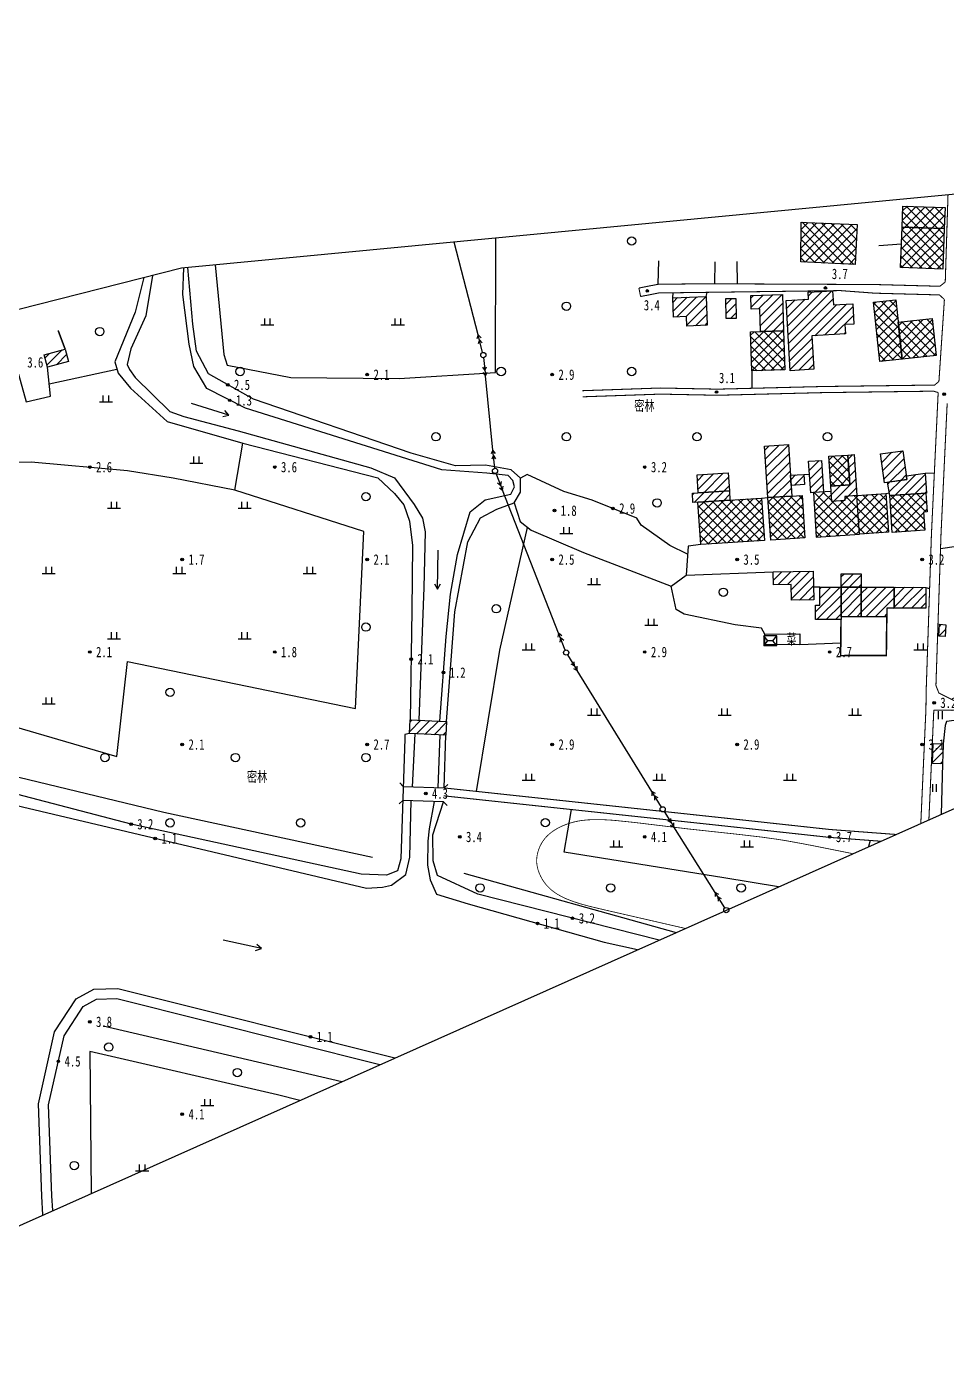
# Model space of a CAD drawing. Header units: metres. Extents: x 494039 to 619385, y 3351420 to 3402703.
# Drawn here: x 539458 to 539810, y 3374122 to 3374634 of the extents above; entities that cross this region are included whole.
import ezdxf
from ezdxf.enums import TextEntityAlignment as Align

# ---------------------------------------------------------------- set-up
doc = ezdxf.new("R2010")
doc.units = ezdxf.units.M
for name, pattern in [('2430', [0]), ('4410a', [0]), ('8521', [0]), ('9376', [0]), ('9610', [0])]:
    doc.linetypes.add(name, pattern=pattern)
for name, color, linetype in [('210100', 130, 'Continuous'), ('261301', 141, 'Continuous'), ('310300', 8, 'Continuous'), ('310500', 8, 'Continuous'), ('330400', 8, 'Continuous'), ('380201', 8, '2430'), ('420500', 8, 'Continuous'), ('430300', 8, 'Continuous'), ('440100', 8, 'Continuous'), ('510301', 8, 'Continuous'), ('541000', 8, 'Continuous'), ('720100', 8, 'Continuous'), ('760201', 8, '8521'), ('810100', 8, '9610'), ('810302', 8, 'Continuous'), ('810501', 8, 'Continuous'), ('810510', 8, 'Continuous'), ('810600', 8, 'Continuous'), ('范围线', 8, 'Continuous')]:
    doc.layers.add(name, color=color, linetype=linetype)
doc.layers.add('710101', color=8, linetype='Continuous', lineweight=0)
pattern_1 = [(45, (0, 0), (-1.767766953, 1.767766953), []), (135, (0, 0), (-1.767766953, -1.767766953), [])]
pattern_2 = [(45, (0, 0), (-1.767766953, 1.767766953), [])]

# ---------------------------------------------------------------- blocks, each defined once
blk = doc.blocks.new('gc170')
at = {"linetype": 'Continuous'}
blk.add_circle((0, 0), 0.5, dxfattribs=at)
blk = doc.blocks.new('gu')
at = {"flags": 128}
for points in [[(3.75, 0), (-3.75, 0)], [(2.71, -0.6), (3.75, 0), (3.75, 0), (2.71, 0.6)]]:
    blk.add_lwpolyline(points, dxfattribs=at)
blk = doc.blocks.new('p_point')
for radius in [0.25, 0.2, 0.15, 0.1, 0.05]:
    blk.add_circle((0, 0), radius)
blk.add_point((0, 0))
blk = doc.blocks.new('vm')
at = {"linetype": 'Continuous'}
for p, q in [((1.25, 0), (-1.25, 0)), ((-0.5, 0), (-0.5, 1.3)), ((0.5, 1.3), (0.5, 0))]:
    blk.add_line(p, q, dxfattribs=at)
blk = doc.blocks.new('ve')
at = {"color": 0, "linetype": 'Continuous'}
for p, q in [((-0.4, 1.5), (-0.4, 0)), ((0.4, 0), (0.4, 1.5))]:
    blk.add_line(p, q, dxfattribs=at)
blk = doc.blocks.new('v1')
blk.add_circle((0, 0), 0.8)
blk = doc.blocks.new('gc013a')
at = {"linetype": 'Continuous'}
blk.add_line((0.5, 0), (4, 0), dxfattribs=at)
at = {"linetype": 'Continuous', "flags": 128}
for points in [[(2.31, -0.4), (3, 0), (2.31, 0.4)], [(3.31, -0.4), (4, 0), (3.31, 0.4)]]:
    blk.add_lwpolyline(points, dxfattribs=at)
blk = doc.blocks.new('mf')
for p, q in [((1.25, 0.95), (-1.25, 0.95)), ((-1.25, 0.95), (-1.25, -0.95)), ((0.5, 0), (-0.5, 0)), ((1.25, -0.95), (1.25, 0.95)), ((-1.25, -0.95), (1.25, -0.95))]:
    blk.add_line(p, q)
at = {"flags": 128}
for points in [[(-1.25, -0.95), (-0.5, 0), (-1.25, 0.95)], [(1.25, -0.95), (0.5, 0), (1.25, 0.95)]]:
    blk.add_lwpolyline(points, dxfattribs=at)
blk = doc.blocks.new('1-3&1-4')
at = {"layer": '310300', "linetype": 'Continuous'}
h = blk.add_hatch(dxfattribs=at)
h.set_pattern_fill('ANSI31', color=8, scale=20, style=0)
h.set_pattern_definition(pattern_2)
h.paths.add_polyline_path([(539717.9112, 3374530.2095), (539718.3104, 3374519.1987), (539710.4933, 3374518.9153), (539710.3617, 3374522.546), (539705.3902, 3374522.3658), (539705.1226, 3374529.7459)])
h = blk.add_hatch(dxfattribs=at)
h.set_pattern_fill('ANSI31', color=8, scale=20, style=0)
h.set_pattern_definition(pattern_2)
h.paths.add_polyline_path([(539738.7213, 3374516.8047), (539738.4542, 3374525.5168), (539735.117, 3374525.4145), (539734.9569, 3374530.6345), (539747.119, 3374531.0075), (539747.5463, 3374517.0754)])
h = blk.add_hatch(dxfattribs=at)
h.set_pattern_fill('ANSI31', color=8, scale=20, style=0)
h.set_pattern_definition(pattern_2)
h.paths.add_polyline_path([(539748.4792, 3374528.7507), (539757.0623, 3374529.2414), (539756.9127, 3374531.8574), (539766.3124, 3374532.3948), (539766.6177, 3374527.0543), (539773.9923, 3374527.4759), (539774.4395, 3374519.6519), (539770.9908, 3374519.4548), (539771.1964, 3374515.8577), (539758.3898, 3374515.1255), (539759.1222, 3374502.3152), (539750.0203, 3374501.7948)])
h = blk.add_hatch(dxfattribs=at)
h.set_pattern_fill('ANSI31', color=8, scale=20, style=0)
h.set_pattern_definition(pattern_2)
h.paths.add_polyline_path([(539729.3254, 3374521.8514), (539725.4778, 3374521.8028), (539725.3817, 3374529.4124), (539729.2292, 3374529.461)])
h = blk.add_hatch(dxfattribs=at)
h.set_pattern_fill('ANSI31', color=8, scale=20, style=0)
h.set_pattern_definition(pattern_2)
h.paths.add_polyline_path([(539472.3192, 3374510.0608), (539473.5991, 3374505.3621), (539465.569, 3374503.1746), (539464.2891, 3374507.8733)])
h = blk.add_hatch(dxfattribs=at)
h.set_pattern_fill('ANSI31', color=8, scale=20, style=0)
h.set_pattern_definition(pattern_2)
h.paths.add_polyline_path([(539741.5062, 3374453.1643), (539740.209, 3374472.9115), (539749.3616, 3374473.5128), (539750.6588, 3374453.7656)])
h = blk.add_hatch(dxfattribs=at)
h.set_pattern_fill('ANSI31', color=8, scale=20, style=0)
h.set_pattern_definition(pattern_2)
h.paths.add_polyline_path([(539770.9336, 3374453.6423), (539771.0403, 3374452.0188), (539766.02, 3374451.6891), (539765.6313, 3374457.6054), (539772.8465, 3374458.0793), (539772.0983, 3374469.4684), (539774.6028, 3374469.6329), (539775.6329, 3374453.951)])
h = blk.add_hatch(dxfattribs=at)
h.set_pattern_fill('ANSI31', color=8, scale=20, style=0)
h.set_pattern_definition(pattern_2)
h.paths.add_polyline_path([(539784.6738, 3374469.9088), (539793.2142, 3374471.0881), (539794.7386, 3374460.0486), (539786.1982, 3374458.8693)])
h = blk.add_hatch(dxfattribs=at)
h.set_pattern_fill('ANSI31', color=8, scale=20, style=0)
h.set_pattern_definition(pattern_2)
h.paths.add_polyline_path([(539757.903, 3374454.9874), (539757.1073, 3374467.0993), (539761.9807, 3374467.4194), (539762.7763, 3374455.3075)])
h = blk.add_hatch(dxfattribs=at)
h.set_pattern_fill('ANSI31', color=8, scale=20, style=0)
h.set_pattern_definition(pattern_2)
h.paths.add_polyline_path([(539714.8314, 3374454.9686), (539714.3806, 3374461.8313), (539726.3027, 3374462.6144), (539726.7535, 3374455.7517)])
h = blk.add_hatch(dxfattribs=at)
h.set_pattern_fill('ANSI31', color=8, scale=20, style=0)
h.set_pattern_definition(pattern_2)
h.paths.add_polyline_path([(539750.1356, 3374461.7299), (539755.3143, 3374462.07), (539755.5702, 3374458.1756), (539750.3914, 3374457.8354)])
h = blk.add_hatch(dxfattribs=at)
h.set_pattern_fill('ANSI31', color=8, scale=20, style=0)
h.set_pattern_definition(pattern_2)
h.paths.add_polyline_path([(539788.2303, 3374453.9468), (539787.3719, 3374459.0314), (539794.7386, 3374460.0486), (539794.5423, 3374461.4701), (539801.7739, 3374462.5349), (539802.2774, 3374454.8696)])
h = blk.add_hatch(dxfattribs=at)
h.set_pattern_fill('ANSI31', color=8, scale=20, style=0)
h.set_pattern_definition(pattern_2)
h.paths.add_polyline_path([(539712.8186, 3374451.2799), (539712.586, 3374454.8211), (539726.7535, 3374455.7517), (539726.9861, 3374452.2105)])
h = blk.add_hatch(dxfattribs=at)
h.set_pattern_fill('ANSI31', color=8, scale=20, style=0)
h.set_pattern_definition(pattern_2)
h.paths.add_polyline_path([(539758.9009, 3374425.0056), (539759.132, 3374413.9964), (539750.56, 3374413.8165), (539750.4318, 3374419.925), (539743.6459, 3374419.7826), (539743.5431, 3374424.6832)])
h = blk.add_hatch(dxfattribs=at)
h.set_pattern_fill('ANSI31', color=8, scale=20, style=0)
h.set_pattern_definition(pattern_2)
h.paths.add_polyline_path([(539769.5358, 3374418.8018), (539769.5405, 3374424.0043), (539777.2992, 3374423.9973), (539777.2945, 3374418.7948)])
h = blk.add_hatch(dxfattribs=at)
h.set_pattern_fill('ANSI31', color=8, scale=20, style=0)
h.set_pattern_definition(pattern_2)
h.paths.add_polyline_path([(539769.5247, 3374406.3983), (539759.7114, 3374406.4071), (539759.7164, 3374411.9286), (539761.4465, 3374411.927), (539761.4527, 3374418.8091), (539769.5358, 3374418.8018)])
h = blk.add_hatch(dxfattribs=at)
h.set_pattern_fill('ANSI31', color=8, scale=20, style=0)
h.set_pattern_definition(pattern_2)
h.paths.add_polyline_path([(539777.2945, 3374418.7948), (539777.2843, 3374407.5015), (539769.5257, 3374407.5085), (539769.5358, 3374418.8018)])
h = blk.add_hatch(dxfattribs=at)
h.set_pattern_fill('ANSI31', color=8, scale=20, style=0)
h.set_pattern_definition(pattern_2)
h.paths.add_polyline_path([(539777.2945, 3374418.7948), (539789.8488, 3374418.7835), (539789.8416, 3374410.7861), (539787.0592, 3374410.7886), (539787.0563, 3374407.4927), (539777.2843, 3374407.5015)])
h = blk.add_hatch(dxfattribs=at)
h.set_pattern_fill('ANSI31', color=8, scale=20, style=0)
h.set_pattern_definition(pattern_2)
h.paths.add_polyline_path([(539789.8488, 3374418.7835), (539802.0588, 3374418.7725), (539802.0515, 3374410.7751), (539789.8416, 3374410.7861)])
h = blk.add_hatch(dxfattribs=at)
h.set_pattern_fill('ANSI31', color=8, scale=20, style=0)
h.set_pattern_definition(pattern_2)
h.paths.add_polyline_path([(539807.2279, 3374404.5981), (539809.7125, 3374404.4477), (539809.4361, 3374399.8836), (539806.9516, 3374400.0341)])
h = blk.add_hatch(dxfattribs=at)
h.set_pattern_fill('ANSI31', color=8, scale=20, style=0)
h.set_pattern_definition(pattern_2)
h.paths.add_polyline_path([(539618.4397, 3374367.3645), (539618.1775, 3374362.0862), (539604.2613, 3374362.7773), (539604.5234, 3374368.0556)])
h = blk.add_hatch(dxfattribs=at)
h.set_pattern_fill('ANSI31', color=8, scale=20, style=0)
h.set_pattern_definition(pattern_2)
h.paths.add_polyline_path([(539804.798, 3374358.9152), (539808.6439, 3374358.7733), (539808.3603, 3374351.0869), (539804.5144, 3374351.2288)])
at = {"layer": '310500', "linetype": 'Continuous'}
h = blk.add_hatch(dxfattribs=at)
h.set_pattern_fill('ANSI37', color=8, scale=20, style=0)
h.set_pattern_definition(pattern_1)
h.paths.add_polyline_path([(539809.3516, 3374564.307), (539809.0658, 3374556.277), (539792.9129, 3374556.8519), (539793.1988, 3374564.882)])
h = blk.add_hatch(dxfattribs=at)
h.set_pattern_fill('ANSI37', color=8, scale=20, style=0)
h.set_pattern_definition(pattern_1)
h.paths.add_polyline_path([(539775.6943, 3374557.7521), (539775.0005, 3374542.4696), (539754.1625, 3374543.4525), (539754.2258, 3374558.6855), (539756.2423, 3374558.6011)])
h = blk.add_hatch(dxfattribs=at)
h.set_pattern_fill('ANSI37', color=8, scale=20, style=0)
h.set_pattern_definition(pattern_1)
h.paths.add_polyline_path([(539809.0658, 3374556.277), (539808.5128, 3374540.7424), (539792.36, 3374541.3174), (539792.9129, 3374556.8519)])
h = blk.add_hatch(dxfattribs=at)
h.set_pattern_fill('ANSI37', color=8, scale=20, style=0)
h.set_pattern_definition(pattern_1)
h.paths.add_polyline_path([(539781.9307, 3374528.0445), (539790.5355, 3374528.967), (539792.9748, 3374506.213), (539784.3701, 3374505.2906)])
h = blk.add_hatch(dxfattribs=at)
h.set_pattern_fill('ANSI37', color=8, scale=20, style=0)
h.set_pattern_definition(pattern_1)
h.paths.add_polyline_path([(539791.4561, 3374520.3799), (539804.4285, 3374521.7706), (539805.9473, 3374507.6037), (539792.9748, 3374506.213)])
h = blk.add_hatch(dxfattribs=at)
h.set_pattern_fill('ANSI37', color=8, scale=20, style=0)
h.set_pattern_definition(pattern_1)
h.paths.add_polyline_path([(539734.8533, 3374516.6861), (539747.5463, 3374517.0754), (539748.0064, 3374502.0715), (539735.3134, 3374501.6822)])
h = blk.add_hatch(dxfattribs=at)
h.set_pattern_fill('ANSI37', color=8, scale=20, style=0)
h.set_pattern_definition(pattern_1)
h.paths.add_polyline_path([(539764.8832, 3374468.9944), (539772.0983, 3374469.4684), (539772.8465, 3374458.0793), (539765.6313, 3374457.6054)])
h = blk.add_hatch(dxfattribs=at)
h.set_pattern_fill('ANSI37', color=8, scale=20, style=0)
h.set_pattern_definition(pattern_1)
h.paths.add_polyline_path([(539739.0919, 3374453.0057), (539740.1604, 3374436.7396), (539715.7677, 3374435.1372), (539714.6992, 3374451.4034)])
h = blk.add_hatch(dxfattribs=at)
h.set_pattern_fill('ANSI37', color=8, scale=20, style=0)
h.set_pattern_definition(pattern_1)
h.paths.add_polyline_path([(539754.5831, 3374454.0233), (539755.6516, 3374437.7572), (539742.5747, 3374436.8982), (539741.5062, 3374453.1643)])
h = blk.add_hatch(dxfattribs=at)
h.set_pattern_fill('ANSI37', color=8, scale=20, style=0)
h.set_pattern_definition(pattern_1)
h.paths.add_polyline_path([(539776.6062, 3374439.1337), (539775.6329, 3374453.951), (539770.9336, 3374453.6423), (539771.0403, 3374452.0188), (539766.02, 3374451.6891), (539765.7693, 3374455.5041), (539758.9438, 3374455.0557), (539760.0611, 3374438.0468)])
h = blk.add_hatch(dxfattribs=at)
h.set_pattern_fill('ANSI37', color=8, scale=20, style=0)
h.set_pattern_definition(pattern_1)
h.paths.add_polyline_path([(539775.6329, 3374453.951), (539786.707, 3374454.6784), (539787.6804, 3374439.8611), (539776.6062, 3374439.1337)])
h = blk.add_hatch(dxfattribs=at)
h.set_pattern_fill('ANSI37', color=8, scale=20, style=0)
h.set_pattern_definition(pattern_1)
h.paths.add_polyline_path([(539788.2303, 3374453.9468), (539802.0307, 3374454.8534), (539802.5011, 3374447.6936), (539801.1571, 3374447.6053), (539801.6157, 3374440.6231), (539789.1593, 3374439.8048)])
at = {"layer": '210100', "color": 141, "linetype": 'Continuous', "flags": 128}
for points in [[(539615.848, 3374367.4932), (539618.2175, 3374399.9732), (539619.955, 3374416.126), (539622.6455, 3374431.3629), (539627.4113, 3374447.765), (539633.2681, 3374452.2561), (539643.0609, 3374454.4516), (539644.4403, 3374457.3079), (539643.8047, 3374459.7288), (539642.0017, 3374461.659), (539633.8028, 3374462.5606), (539616.6303, 3374463.791), (539541.3523, 3374487.4943), (539526.6331, 3374494.9089), (539521.6294, 3374503.3911), (539519.838, 3374511.976), (539517.4507, 3374530.9375), (539517.7564, 3374541.2059)], [(539505.8258, 3374538.3148), (539503.2549, 3374522.7907), (539497.5277, 3374510.2027), (539496.0658, 3374504.1746), (539496.9569, 3374502.1908), (539499.1181, 3374499.2465), (539512.359, 3374486.179), (539517.7653, 3374484.2698), (539538.5642, 3374478.7255), (539589.4094, 3374464.5137), (539598.4655, 3374460.6955), (539605.9658, 3374450.4636), (539609.2603, 3374445.3205), (539610.1892, 3374440.0199), (539609.6709, 3374418.7248), (539607.7579, 3374367.895)]]:
    blk.add_lwpolyline(points, dxfattribs=at)
for points, elevation in [([(539241.5646, 3374386.3758), (539343.0058, 3374361.3818), (539587.7518, 3374303.4615)], 1.1), ([(539606.2055, 3374362.6808), (539605.2716, 3374342.3284)], 1.4), ([(539615.8137, 3374362.2036), (539615.0356, 3374341.9956)], 1.4), ([(539587.7518, 3374303.4615), (539593.8619, 3374303.878), (539597.3623, 3374304.6463), (539602.8055, 3374308.7314), (539604.3288, 3374315.3383), (539604.8289, 3374337.0324)], 1.5014), ([(539613.7307, 3374336.729), (539611.7181, 3374326.2353), (539611.2685, 3374321.4612), (539611.077, 3374312.3199), (539612.0958, 3374306.7475), (539614.5912, 3374301.192), (539626.6555, 3374297.5491), (539678.7556, 3374282.803), (539691.6178, 3374279.9432)], 1.4), ([(539463.8299, 3374178.2808), (539463.4032, 3374185.4405), (539462.1553, 3374220.8226), (539468.2973, 3374248.4822), (539476.6005, 3374261.09), (539483.2618, 3374264.7867), (539492.4921, 3374265.0972), (539598.5769, 3374238.4187)], 1.1)]:
    blk.add_lwpolyline(points, dxfattribs=dict(at, elevation=elevation))
at = {"layer": '310300', "color": 8, "linetype": 'Continuous', "flags": 128}
for points, elevation in [([(539717.9112, 3374530.2095), (539718.3104, 3374519.1987), (539710.4933, 3374518.9153), (539710.3617, 3374522.546), (539705.3902, 3374522.3658), (539705.1226, 3374529.7459)], 6.2241), ([(539738.7213, 3374516.8047), (539738.4542, 3374525.5168), (539735.117, 3374525.4145), (539734.9569, 3374530.6345), (539747.119, 3374531.0075), (539747.5463, 3374517.0754)], 8.2387), ([(539748.4792, 3374528.7507), (539757.0623, 3374529.2414), (539756.9127, 3374531.8574), (539766.3124, 3374532.3948), (539766.6177, 3374527.0543), (539773.9923, 3374527.4759), (539774.4395, 3374519.6519), (539770.9908, 3374519.4548), (539771.1964, 3374515.8577), (539758.3898, 3374515.1255), (539759.1222, 3374502.3152), (539750.0203, 3374501.7948)], 8.7709), ([(539729.3254, 3374521.8514), (539725.4778, 3374521.8028), (539725.3817, 3374529.4124), (539729.2292, 3374529.461)], 6.4902), ([(539472.3192, 3374510.0608), (539473.5991, 3374505.3621), (539465.569, 3374503.1746), (539464.2891, 3374507.8733)], 5.9032), ([(539741.5062, 3374453.1643), (539740.209, 3374472.9115), (539749.3616, 3374473.5128), (539750.6588, 3374453.7656)], 6.9083), ([(539770.9336, 3374453.6423), (539771.0403, 3374452.0188), (539766.02, 3374451.6891), (539765.6313, 3374457.6054), (539772.8465, 3374458.0793), (539772.0983, 3374469.4684), (539774.6028, 3374469.6329), (539775.6329, 3374453.951)], 7.7826), ([(539784.6738, 3374469.9088), (539793.2142, 3374471.0881), (539794.7386, 3374460.0486), (539786.1982, 3374458.8693)], 8.9229), ([(539757.903, 3374454.9874), (539757.1073, 3374467.0993), (539761.9807, 3374467.4194), (539762.7763, 3374455.3075)], 6.8323), ([(539714.8314, 3374454.9686), (539714.3806, 3374461.8313), (539726.3027, 3374462.6144), (539726.7535, 3374455.7517)], 6.9083), ([(539750.1356, 3374461.7299), (539755.3143, 3374462.07), (539755.5702, 3374458.1756), (539750.3914, 3374457.8354)], 6.9083), ([(539788.2303, 3374453.9468), (539787.3719, 3374459.0314), (539794.7386, 3374460.0486), (539794.5423, 3374461.4701), (539801.7739, 3374462.5349), (539802.2774, 3374454.8696)], 7.7826), ([(539712.8186, 3374451.2799), (539712.586, 3374454.8211), (539726.7535, 3374455.7517), (539726.9861, 3374452.2105)], 6.9083), ([(539758.9009, 3374425.0056), (539759.132, 3374413.9964), (539750.56, 3374413.8165), (539750.4318, 3374419.925), (539743.6459, 3374419.7826), (539743.5431, 3374424.6832)], 6.2491), ([(539769.5358, 3374418.8018), (539769.5405, 3374424.0043), (539777.2992, 3374423.9973), (539777.2945, 3374418.7948)], 6.2491), ([(539769.5247, 3374406.3983), (539759.7114, 3374406.4071), (539759.7164, 3374411.9286), (539761.4465, 3374411.927), (539761.4527, 3374418.8091), (539769.5358, 3374418.8018)], 5.0708), ([(539777.2945, 3374418.7948), (539777.2843, 3374407.5015), (539769.5257, 3374407.5085), (539769.5358, 3374418.8018)], 6.2491), ([(539777.2945, 3374418.7948), (539789.8488, 3374418.7835), (539789.8416, 3374410.7861), (539787.0592, 3374410.7886), (539787.0563, 3374407.4927), (539777.2843, 3374407.5015)], 5.907), ([(539789.8488, 3374418.7835), (539802.0588, 3374418.7725), (539802.0515, 3374410.7751), (539789.8416, 3374410.7861)], 5.907), ([(539807.2279, 3374404.5981), (539809.7125, 3374404.4477), (539809.4361, 3374399.8836), (539806.9516, 3374400.0341)], 4.1201), ([(539618.4397, 3374367.3645), (539618.1775, 3374362.0862), (539604.2613, 3374362.7773), (539604.5234, 3374368.0556)], 9.3243), ([(539804.798, 3374358.9152), (539808.6439, 3374358.7733), (539808.3603, 3374351.0869), (539804.5144, 3374351.2288)], 5.4432)]:
    blk.add_lwpolyline(points, close=True, dxfattribs=dict(at, elevation=elevation))
at = {"layer": '310500', "color": 8, "linetype": 'Continuous', "flags": 128}
for points, elevation in [([(539809.3516, 3374564.307), (539809.0658, 3374556.277), (539792.9129, 3374556.8519), (539793.1988, 3374564.882)], 14.714), ([(539775.6943, 3374557.7521), (539775.0005, 3374542.4696), (539754.1625, 3374543.4525), (539754.2258, 3374558.6855), (539756.2423, 3374558.6011)], 17.1746), ([(539809.0658, 3374556.277), (539808.5128, 3374540.7424), (539792.36, 3374541.3174), (539792.9129, 3374556.8519)], 15.5123), ([(539781.9307, 3374528.0445), (539790.5355, 3374528.967), (539792.9748, 3374506.213), (539784.3701, 3374505.2906)], 14.7419), ([(539791.4561, 3374520.3799), (539804.4285, 3374521.7706), (539805.9473, 3374507.6037), (539792.9748, 3374506.213)], 14.7419), ([(539734.8533, 3374516.6861), (539747.5463, 3374517.0754), (539748.0064, 3374502.0715), (539735.3134, 3374501.6822)], 14.7419), ([(539764.8832, 3374468.9944), (539772.0983, 3374469.4684), (539772.8465, 3374458.0793), (539765.6313, 3374457.6054)], 12.8381), ([(539739.0919, 3374453.0057), (539740.1604, 3374436.7396), (539715.7677, 3374435.1372), (539714.6992, 3374451.4034)], 17.1746), ([(539754.5831, 3374454.0233), (539755.6516, 3374437.7572), (539742.5747, 3374436.8982), (539741.5062, 3374453.1643)], 17.1746), ([(539776.6062, 3374439.1337), (539775.6329, 3374453.951), (539770.9336, 3374453.6423), (539771.0403, 3374452.0188), (539766.02, 3374451.6891), (539765.7693, 3374455.5041), (539758.9438, 3374455.0557), (539760.0611, 3374438.0468)], 16.1407), ([(539775.6329, 3374453.951), (539786.707, 3374454.6784), (539787.6804, 3374439.8611), (539776.6062, 3374439.1337)], 16.384), ([(539788.2303, 3374453.9468), (539802.0307, 3374454.8534), (539802.5011, 3374447.6936), (539801.1571, 3374447.6053), (539801.6157, 3374440.6231), (539789.1593, 3374439.8048)], 18.3302)]:
    blk.add_lwpolyline(points, close=True, dxfattribs=dict(at, elevation=elevation))
at = {"layer": '330400', "color": 8, "linetype": 'Continuous', "elevation": 3.4363, "flags": 128}
blk.add_lwpolyline([(539753.7538, 3374400.9326), (539753.7774, 3374396.8836), (539740.3144, 3374396.8051), (539740.2908, 3374400.8542)], close=True, dxfattribs=at)
at = {"layer": '380201', "color": 8, "linetype": '2430', "const_width": 0.6, "flags": 128}
for points, elevation in [([(539472.3192, 3374510.0608), (539469.6376, 3374517.1944)], 5.9412), ([(539769.5247, 3374406.3983), (539769.3664, 3374392.6025), (539786.8684, 3374392.6944), (539787.0563, 3374407.4927)], 4.5766)]:
    blk.add_lwpolyline(points, dxfattribs=dict(at, elevation=elevation))
at = {"layer": '420500', "color": 8, "linetype": 'Continuous', "const_width": 0.4, "flags": 128}
for points in [[(539810.5037, 3374569.2475), (539809.4502, 3374535.762)], [(539809.4502, 3374535.762), (539807.3778, 3374534.1414), (539782.5935, 3374534.808), (539717.0403, 3374535.1109), (539699.3679, 3374534.8909), (539692.1122, 3374533.4713)], [(539809.1242, 3374529.0699), (539807.2277, 3374530.8256), (539782.5412, 3374531.4895), (539769.2601, 3374532.4855), (539699.71, 3374531.5762), (539692.7494, 3374530.2144)], [(539806.7338, 3374493.4042), (539804.1636, 3374439.3213), (539802.186, 3374380.5517), (539802.0318, 3374371.7887)], [(539810.1816, 3374489.2628), (539807.8252, 3374439.1736), (539805.8737, 3374381.1768), (539806.9947, 3374378.2817), (539812.8046, 3374375.3817), (539908.6577, 3374382.919), (539921.2875, 3374384.1175)], [(539805.0599, 3374371.7465), (539812.078, 3374371.6487), (539908.9744, 3374379.2681), (539915.5709, 3374379.894)]]:
    blk.add_lwpolyline(points, dxfattribs=at)
for points, elevation in [([(539692.1122, 3374533.4713), (539692.7494, 3374530.2144)], 3.2487), ([(539809.1242, 3374529.0699), (539807.0192, 3374497.6623)], 2.9193)]:
    blk.add_lwpolyline(points, dxfattribs=dict(at, elevation=elevation))
at = {"layer": '430300', "color": 8, "linetype": 'Continuous'}
for p, q in [((539601.8544, 3374342.4449), (539600.4892, 3374343.9065)), ((539617.4447, 3374341.9135), (539618.9063, 3374343.2787)), ((539601.6736, 3374337.1399), (539600.212, 3374335.7747)), ((539617.2638, 3374336.6086), (539618.629, 3374335.147))]:
    blk.add_line(p, q, dxfattribs=at)
at = {"layer": '430300', "color": 8, "linetype": 'Continuous', "flags": 128}
for points in [[(539601.8544, 3374342.4449), (539617.4447, 3374341.9135)], [(539617.2638, 3374336.6086), (539601.6736, 3374337.1399)]]:
    blk.add_lwpolyline(points, dxfattribs=at)
at = {"layer": '440100', "color": 8, "linetype": '4410a', "const_width": 0.4, "flags": 128}
for points in [[(539670.4416, 3374494.1249), (539700.3223, 3374495.1538), (539722.353, 3374494.7175), (539762.5158, 3374495.7291), (539805.3665, 3374496.2886), (539807.0192, 3374497.6623)], [(539800.0852, 3374328.3524), (539802.0318, 3374371.7887)], [(539617.4447, 3374341.9135), (539723.6677, 3374330.5087), (539765.3135, 3374325.9768), (539790.5116, 3374324.0797)]]:
    blk.add_lwpolyline(points, dxfattribs=at)
at = {"layer": '440100', "color": 8, "linetype": 'Continuous', "const_width": 0.4, "flags": 128}
for points in [[(539670.5221, 3374491.7868), (539700.3394, 3374492.8135), (539722.3593, 3374492.3775), (539762.5605, 3374493.39), (539805.0212, 3374493.9444), (539806.7338, 3374493.4042)], [(539803.177, 3374329.7323), (539805.0599, 3374371.7465)], [(539617.3413, 3374338.8802), (539723.3424, 3374327.4992), (539765.036, 3374322.9621), (539784.6917, 3374321.4823)]]:
    blk.add_lwpolyline(points, dxfattribs=at)
at = {"layer": '541000', "color": 8, "linetype": 'Continuous'}
for p, q in [((539630.4962, 3374515.5285), (539621.299, 3374551.1036, 2.5894)), ((539636.1884, 3374471.3607), (539633.305, 3374499.8239)), ((539661.3264, 3374401.2271), (539639.9102, 3374455.9516)), ((539697.0251, 3374340.5306), (539668.4362, 3374386.9649)), ((539721.3042, 3374301.8637), (539705.4862, 3374326.951))]:
    blk.add_line(p, q, dxfattribs=at)
at = {"layer": '710101', "color": 8, "linetype": 'Continuous', "const_width": 0.3, "elevation": 4, "flags": 128}
blk.add_lwpolyline([(539709.8369, 3374288.0744), (539678.9008, 3374295.19), (539673.1134, 3374296.5626), (539669.7748, 3374297.4742), (539666.9798, 3374298.3719), (539664.2825, 3374299.4215), (539662.5582, 3374300.2308), (539660.9091, 3374301.149), (539660.1178, 3374301.6554), (539658.6127, 3374302.778), (539657.9039, 3374303.401), (539656.6612, 3374304.7009), (539655.8676, 3374305.7127), (539655.1486, 3374306.7925), (539654.5123, 3374307.9295), (539653.9678, 3374309.1136), (539653.5253, 3374310.3352), (539653.1963, 3374311.5852), (539652.9937, 3374312.8548), (539652.932, 3374313.8948), (539653.0119, 3374315.3905), (539653.2752, 3374316.8726), (539653.7053, 3374318.3219), (539654.2882, 3374319.719), (539654.8186, 3374320.7204), (539655.4245, 3374321.6719), (539656.1681, 3374322.6421), (539656.945, 3374323.4877), (539657.7862, 3374324.2675), (539658.6839, 3374324.9857), (539660.1216, 3374325.9553), (539660.8756, 3374326.3943), (539662.4412, 3374327.1855), (539664.0682, 3374327.8656), (539665.7394, 3374328.4381), (539667.4383, 3374328.9038), (539668.9297, 3374329.2217), (539669.9837, 3374329.3973), (539672.0931, 3374329.6421), (539674.9074, 3374329.7856), (539677.7223, 3374329.7676), (539681.2395, 3374329.5825), (539683.3478, 3374329.4112), (539690.4457, 3374328.6713), (539710.6362, 3374326.2326), (539730.5101, 3374324.0825), (539739.0163, 3374323.0792), (539745.3748, 3374322.1897), (539748.6488, 3374321.6563), (539755.8304, 3374320.3463), (539774.0429, 3374316.7297)], dxfattribs=at)
at = {"layer": '760201', "color": 8, "linetype": '8521', "flags": 128}
for points in [[(539618.4397, 3374367.3645), (539621.6096, 3374409.4011), (539626.575, 3374436.2501), (539631.4645, 3374445.352), (539637.6771, 3374448.7523), (539644.3402, 3374451.0986), (539646.7138, 3374455.1913), (539646.7332, 3374460.6571), (539643.2232, 3374463.8023), (539633.3234, 3374465.5507), (539621.7953, 3374465.3944), (539604.8094, 3374470.2049), (539544.4204, 3374490.8174), (539527.1981, 3374500.5819), (539522.5854, 3374509.2238), (539521.2231, 3374519.5796), (539519.3385, 3374541.3574)], [(539502.452, 3374537.4571), (539499.1492, 3374524.2598), (539491.3318, 3374505.1334), (539492.5769, 3374500.7871), (539497.3856, 3374495.1533), (539511.3608, 3374482.3191), (539540.4165, 3374474.0514), (539592.1322, 3374460.7611), (539598.5389, 3374454.6827), (539602.0173, 3374450.3799), (539604.2801, 3374444.1927), (539605.3201, 3374434.8377), (539605.1197, 3374409.8535), (539604.5234, 3374368.0556)], [(539537.3463, 3374456.0635), (539513.697, 3374460.5783), (539496.2199, 3374463.3854), (539459.3636, 3374466.7456), (539444.2449, 3374466.5689), (539446.5175, 3374438.5449), (539397.0593, 3374430.5327)], [(539710.7021, 3374431.4833), (539703.93, 3374434.7672), (539692.9127, 3374442.6553), (539691.3491, 3374445.3205), (539674.1828, 3374452.2139), (539663.3439, 3374455.5126), (539649.3081, 3374462.0383), (539646.7332, 3374460.6571)], [(539644.3402, 3374451.0986), (539646.5629, 3374443.9583), (539650.8865, 3374440.6586), (539670.8274, 3374432.1501), (539704.4537, 3374419.2663), (539710.1473, 3374423.4789)], [(539604.2613, 3374362.7773), (539602.4731, 3374362.4201), (539602.4812, 3374360.8323), (539600.9116, 3374314.7845), (539599.6282, 3374310.091), (539595.3752, 3374308.5348), (539585.6664, 3374308.8066), (539497.5761, 3374328.0286), (539407.2478, 3374351.637), (539322.719, 3374370.845), (539242.5368, 3374390.5153)], [(539467.5651, 3374179.9478), (539467.2269, 3374185.6219), (539465.9979, 3374220.4695), (539471.8814, 3374246.9649), (539479.2801, 3374258.1993), (539484.3125, 3374260.9922), (539492.0796, 3374261.2534), (539592.9202, 3374235.8941)]]:
    blk.add_lwpolyline(points, dxfattribs=at)
for points, elevation in [([(539833.9742, 3374343.4772), (539834.637, 3374359.4168), (539833.574, 3374365.4142), (539831.3454, 3374367.7071), (539830.4077, 3374367.9031), (539815.7354, 3374368.0982), (539809.9423, 3374367.3838), (539809.4593, 3374365.8533), (539808.6439, 3374358.7733), (539808.3603, 3374351.0869), (539807.8752, 3374331.8292)], 2.9294), ([(539617.4447, 3374341.9135), (539618.1775, 3374362.0862)], 3.2018), ([(539699.8325, 3374283.6094), (539630.3625, 3374301.1366), (539614.9635, 3374308.3281), (539613.3379, 3374313.9561), (539613.2242, 3374323.9663), (539617.2638, 3374336.6086)], 3.2)]:
    blk.add_lwpolyline(points, dxfattribs=dict(at, elevation=elevation))
at = {"layer": '810100', "color": 8, "linetype": '9610', "flags": 128}
for points in [[(539529.7478, 3374542.3545), (539533.0776, 3374508.0322), (539534.3969, 3374503.9468), (539558.7132, 3374499.2354), (539600.3295, 3374498.7976), (539637.1504, 3374501.0736), (539637.2452, 3374552.6515)], [(539246.0322, 3374404.9902), (539293.8409, 3374393.8227), (539300.4643, 3374398.7444), (539371.9599, 3374384.7238), (539427.4012, 3374367.6564), (539444.3512, 3374367.9094), (539492.1359, 3374353.972), (539496.1752, 3374390.3466), (539583.5891, 3374372.3935), (539586.6705, 3374440.1696), (539537.3463, 3374456.0635), (539540.4165, 3374474.0514)], [(539715.7677, 3374435.1372), (539710.9162, 3374434.5718), (539710.1473, 3374423.4789), (539743.5431, 3374424.6832)]]:
    blk.add_lwpolyline(points, dxfattribs=at)
for points, elevation in [([(539784.0564, 3374549.7827), (539792.6814, 3374550.3464)], 3.6223), ([(539699.5574, 3374543.937), (539699.3679, 3374534.8909)], 3.6223), ([(539721.1995, 3374543.5628), (539721.0785, 3374535.0923)], 3.6223), ([(539729.6244, 3374543.5729), (539729.6845, 3374535.0525)], 3.6223), ([(539705.1226, 3374529.7459), (539705.2251, 3374531.6449)], 2.6199), ([(539717.9112, 3374530.2095), (539718.2057, 3374531.8075)], 2.6199), ([(539435.1489, 3374486.9411), (539435.4416, 3374494.5965), (539454.4558, 3374500.4663), (539457.3872, 3374489.8656), (539466.7303, 3374492.019), (539465.569, 3374503.1746)], 4.0828), ([(539466.2325, 3374496.8008), (539492.132, 3374502.3401)], 3.109), ([(539735.3134, 3374501.6822), (539735.4139, 3374495.0465)], 2.5819), ([(539846.5711, 3374488.3459), (539846.6311, 3374482.6719), (539835.1633, 3374483.2198), (539831.2151, 3374437.0018), (539807.6362, 3374433.5557)], 2.6822), ([(539755.3143, 3374462.07), (539757.4314, 3374462.1659)], 2.6861), ([(539801.7739, 3374462.5349), (539805.2603, 3374462.6358)], 3.3157), ([(539739.0919, 3374453.0057), (539741.5062, 3374453.1643)], 2.6861), ([(539786.707, 3374454.6784), (539788.0541, 3374454.9906)], 2.6861), ([(539629.9248, 3374340.5735), (539638.7703, 3374394.7482), (539649.4366, 3374441.7652)], 3.0503), ([(539740.2908, 3374400.8542), (539739.0722, 3374403.0792), (539729.0108, 3374404.3663), (539709.475, 3374408.4492), (539706.3913, 3374410.3444), (539704.4537, 3374419.2663)], 3.0916), ([(539761.4527, 3374418.8091), (539759.0316, 3374418.777)], 3.3157), ([(539802.0588, 3374418.7725), (539803.458, 3374418.3539)], 3.3157), ([(539753.7774, 3374396.8836), (539769.4225, 3374397.4949)], 3.0916), ([(539745.5874, 3374304.0299), (539724.6423, 3374307.4591), (539663.5032, 3374317.2349), (539666.3178, 3374333.6218)], 3.841), ([(539780.6576, 3374321.786), (539780.0755, 3374319.4221)], 3.841), ([(539562.1753, 3374222.1726), (539553.7192, 3374224.2427), (539481.8273, 3374240.8635), (539482.2565, 3374186.5046)], 4.2779)]:
    blk.add_lwpolyline(points, dxfattribs=dict(at, elevation=elevation))
at = {"layer": '810510', "color": 8, "linetype": '9376', "flags": 128}
for points, elevation in [([(539258.2422, 3374393.3575), (539510.0997, 3374332.5622), (539590.0876, 3374315.3407)], 3.0487), ([(539624.9966, 3374309.212), (539706.4313, 3374286.5545)], 3.0487), ([(539486.9472, 3374250.7401), (539578.2794, 3374229.3599)], 4.2779)]:
    blk.add_lwpolyline(points, dxfattribs=dict(at, elevation=elevation))
at = {"layer": '范围线', "color": 8}
blk.add_lwpolyline([(535819.6419, 3373601.2022), (537627.1126, 3373688.2437), (538787.7298, 3373876.5354), (540484.0612, 3374633.6129), (539516.8326, 3374541.113), (537774.5038, 3374098.173), (535819.6419, 3373601.2022)], dxfattribs=at)
at = {"layer": '261301', "color": 141, "linetype": 'Continuous', "xscale": 2, "yscale": 2}
for p, rotation in [((539527.8955, 3374486.9837, 1.2), 342.6001135984757), ((539615.0757, 3374425.5562, 1.2), 268.808879163577), ((539540.2371, 3374281.9434, 7.3819), 347.7338154428479)]:
    blk.add_blockref('gu', p, dxfattribs=dict(at, rotation=rotation))
at = {"layer": '330400', "color": 8, "linetype": 'Continuous', "xscale": 2, "yscale": 2}
blk.add_blockref('mf', (539742.4507, 3374398.3298), dxfattribs=at)
at = {"layer": '510301', "color": 8, "linetype": 'Continuous', "xscale": 2, "yscale": 2}
for p in [(539632.4987, 3374507.7832, 2.1067), (539636.9947, 3374463.4014, 2.2588), (539664.2419, 3374393.7773, 3.0076), (539701.2194, 3374333.7182, 3.6158)]:
    blk.add_blockref('gc170', p, dxfattribs=at)
at = {"layer": '541000', "color": 8, "linetype": 'Continuous', "xscale": 2, "yscale": 2}
for p, rotation in [((539632.4987, 3374507.7832), 104.4957079823973), ((539632.4987, 3374507.7832), 275.7844886691257), ((539636.9947, 3374463.4014), 95.78448866912571), ((539636.9947, 3374463.4014), 291.3727538976071), ((539664.2419, 3374393.7773), 111.372753897607), ((539664.2419, 3374393.7773), 301.6199929254562), ((539701.2194, 3374333.7182), 121.6199929254562), ((539701.2194, 3374333.7182), 302.2320874653329), ((539725.571, 3374295.0965), 122.2320874653329)]:
    blk.add_blockref('gc013a', p, dxfattribs=dict(at, rotation=rotation))
for p in [(539632.4987, 3374507.7832), (539636.9947, 3374463.4014), (539664.2419, 3374393.7773), (539701.2194, 3374333.7182), (539725.571, 3374295.0965)]:
    blk.add_blockref('gc170', p, dxfattribs=at)
at = {"layer": '720100', "color": 8, "linetype": 'Continuous', "xscale": 2, "yscale": 2, "zscale": 2}
for p in [(539695.3255, 3374532.3595, 3.4055), (539763.5322, 3374533.4949, 3.6664), (539588.0335, 3374500.2858, 2.1345), (539658.8882, 3374500.2859, 2.9276), (539534.6011, 3374496.3847, 2.4897), (539721.8702, 3374493.6367, 3.1), (539535.3491, 3374490.4441, 1.3), (539809.0351, 3374492.7693, 3.1254), (539481.7512, 3374464.8582, 2.6269), (539552.606, 3374464.8583, 3.6217), (539694.3156, 3374464.8586, 3.2178), (539659.7379, 3374448.1885, 1.7883), (539682.1382, 3374449.0193, 2.8814), (539517.1785, 3374429.4308, 1.731), (539588.0333, 3374429.431, 2.0905), (539658.8881, 3374429.4311, 2.4798), (539729.7429, 3374429.4313, 3.5429), (539800.5977, 3374429.4314, 3.1539), (539481.7511, 3374394.0034, 2.1), (539552.6059, 3374394.0035, 1.773), (539604.8544, 3374391.2587, 2.1012), (539694.3154, 3374394.0038, 2.8931), (539765.1702, 3374394.0039, 2.7037), (539617.197, 3374386.1135, 1.2), (539805.1682, 3374374.5437, 3.1887), (539517.1784, 3374358.5761, 2.1255), (539588.0332, 3374358.5762, 2.7031), (539658.888, 3374358.5763, 2.9), (539729.7428, 3374358.5765, 2.9), (539800.5975, 3374358.5766, 3.0972), (539610.4323, 3374339.7543, 4.2744), (539497.5761, 3374328.0286, 3.1613), (539506.8216, 3374322.5562, 1.1), (539623.4605, 3374323.1489, 3.3556), (539694.3153, 3374323.149, 4.1467), (539765.1701, 3374323.1492, 3.7422), (539653.2508, 3374289.9992, 1.1), (539666.7131, 3374291.9654, 3.2), (539481.7508, 3374252.2938, 3.7704), (539566.2779, 3374246.5326, 1.1), (539469.7015, 3374237.1481, 4.5376), (539517.1781, 3374216.8665, 4.1)]:
    blk.add_blockref('p_point', p, dxfattribs=at)
at = {"layer": '810302', "color": 8, "linetype": 'Continuous', "xscale": 2, "yscale": 2}
for p in [(539549.7478, 3374519.2354), (539599.7478, 3374519.2354), (539487.9281, 3374489.6858, 3.267), (539522.5594, 3374466.2652, 3.267), (539491.0322, 3374448.972), (539541.0322, 3374448.972), (539664.3402, 3374439.2663), (539466.0322, 3374423.972), (539516.0322, 3374423.972), (539566.0322, 3374423.972), (539674.9248, 3374419.7027), (539696.8189, 3374404.1587), (539491.0322, 3374398.972), (539541.0322, 3374398.972), (539649.9248, 3374394.7027), (539799.9248, 3374394.7027), (539466.0322, 3374373.972), (539674.9248, 3374369.7027), (539724.9248, 3374369.7027), (539774.9248, 3374369.7027), (539649.9248, 3374344.7027), (539699.9248, 3374344.7027), (539749.9248, 3374344.7027), (539683.5032, 3374319.1988), (539733.5032, 3374319.1988), (539526.8273, 3374220.0683), (539501.8273, 3374195.0683)]:
    blk.add_blockref('vm', p, dxfattribs=at)
at = {"layer": '810501', "color": 8, "linetype": 'Continuous', "xscale": 2, "yscale": 2}
for p in [(539689.3385, 3374551.4833), (539664.3385, 3374526.4833), (539485.569, 3374516.8008), (539539.3385, 3374501.4833), (539639.3385, 3374501.4833), (539689.3385, 3374501.4833), (539614.3385, 3374476.4833), (539664.3385, 3374476.4833), (539714.3385, 3374476.4833), (539764.3385, 3374476.4833), (539587.5369, 3374453.5348), (539699.0572, 3374451.1431), (539724.4537, 3374416.8836), (539637.4447, 3374410.5735), (539587.5369, 3374403.5348), (539512.5369, 3374378.5348), (539487.5369, 3374353.5348), (539537.5369, 3374353.5348), (539587.5369, 3374353.5348), (539512.5369, 3374328.5348), (539562.5369, 3374328.5348), (539656.2685, 3374328.6094), (539631.2685, 3374303.6094), (539681.2685, 3374303.6094), (539731.2685, 3374303.6094), (539489.0451, 3374242.6111), (539538.2775, 3374232.8525), (539475.807, 3374197.1843)]:
    blk.add_blockref('v1', p, dxfattribs=at)
at = {"layer": '810600', "color": 8, "linetype": 'Continuous', "xscale": 2, "yscale": 2}
for p in [(539807.5709, 3374368.3064, 3.109), (539805.3259, 3374340.391, 3.109)]:
    blk.add_blockref('ve', p, dxfattribs=at)
at = {"color": 8, "linetype": 'Continuous', "width": 0.75}
for p in [(539694.2108, 3374488.4956), (539545.8537, 3374346.3381)]:
    blk.add_text('密林', height=4, dxfattribs=at).set_placement(p, align=Align.MIDDLE)
at = {"color": 8, "width": 0.75}
blk.add_text('菜', height=4, dxfattribs=at).set_placement((539750.5653, 3374398.9178, 3.4363), align=Align.MIDDLE_CENTER)
at = {"layer": '720100', "color": 8, "width": 0.75}
for s, p in [('3.7', (539766.0056, 3374538.8994, 3.6664)), ('3.4', (539693.9889, 3374526.9019, 3.4055)), ('3.6', (539457.8163, 3374505.0043, 3.6375)), ('2.1', (539590.4335, 3374500.2858, 2.1345)), ('2.9', (539661.2882, 3374500.2859, 2.9276)), ('3.1', (539722.7714, 3374499.0225, 3.1)), ('2.5', (539537.0011, 3374496.3847, 2.4897)), ('1.3', (539537.7491, 3374490.4441, 1.3)), ('2.6', (539484.1512, 3374464.8582, 2.6269)), ('3.6', (539555.006, 3374464.8583, 3.6217)), ('3.2', (539696.7156, 3374464.8586, 3.2178)), ('1.8', (539662.1379, 3374448.1885, 1.7883)), ('2.9', (539684.5382, 3374449.0193, 2.8814)), ('1.7', (539519.5785, 3374429.4308, 1.731)), ('2.1', (539590.4333, 3374429.431, 2.0905)), ('2.5', (539661.2881, 3374429.4311, 2.4798)), ('3.5', (539732.1429, 3374429.4313, 3.5429)), ('3.2', (539802.9977, 3374429.4314, 3.1539)), ('2.1', (539484.1511, 3374394.0034, 2.1)), ('1.8', (539555.0059, 3374394.0035, 1.773)), ('2.1', (539607.2544, 3374391.2587, 2.1012)), ('2.9', (539696.7154, 3374394.0038, 2.8931)), ('2.7', (539767.5702, 3374394.0039, 2.7037)), ('1.2', (539619.597, 3374386.1135, 1.2)), ('3.2', (539807.5682, 3374374.5437, 3.1887)), ('2.1', (539519.5784, 3374358.5761, 2.1255)), ('2.7', (539590.4332, 3374358.5762, 2.7031)), ('2.9', (539661.288, 3374358.5763, 2.9)), ('2.9', (539732.1428, 3374358.5765, 2.9)), ('3.1', (539802.9975, 3374358.5766, 3.0972)), ('4.3', (539612.8323, 3374339.7543, 4.2744)), ('3.2', (539499.9761, 3374328.0286, 3.1613)), ('1.1', (539509.2216, 3374322.5562, 1.1)), ('3.4', (539625.8605, 3374323.1489, 3.3556)), ('4.1', (539696.7153, 3374323.149, 4.1467)), ('3.7', (539767.5701, 3374323.1492, 3.7422)), ('1.1', (539655.6508, 3374289.9992, 1.1)), ('3.2', (539669.1131, 3374291.9654, 3.2)), ('3.8', (539484.1508, 3374252.2938, 3.7704)), ('1.1', (539568.6779, 3374246.5326, 1.1)), ('4.5', (539472.1015, 3374237.1481, 4.5376)), ('4.1', (539519.5781, 3374216.8665, 4.1))]:
    blk.add_text(s, height=4, dxfattribs=at).set_placement(p, align=Align.MIDDLE_LEFT)

msp = doc.modelspace()

# ---------------------------------------------------------------- block references
msp.add_blockref('1-3&1-4', (0, 0))

doc.saveas('drawing.dxf')
